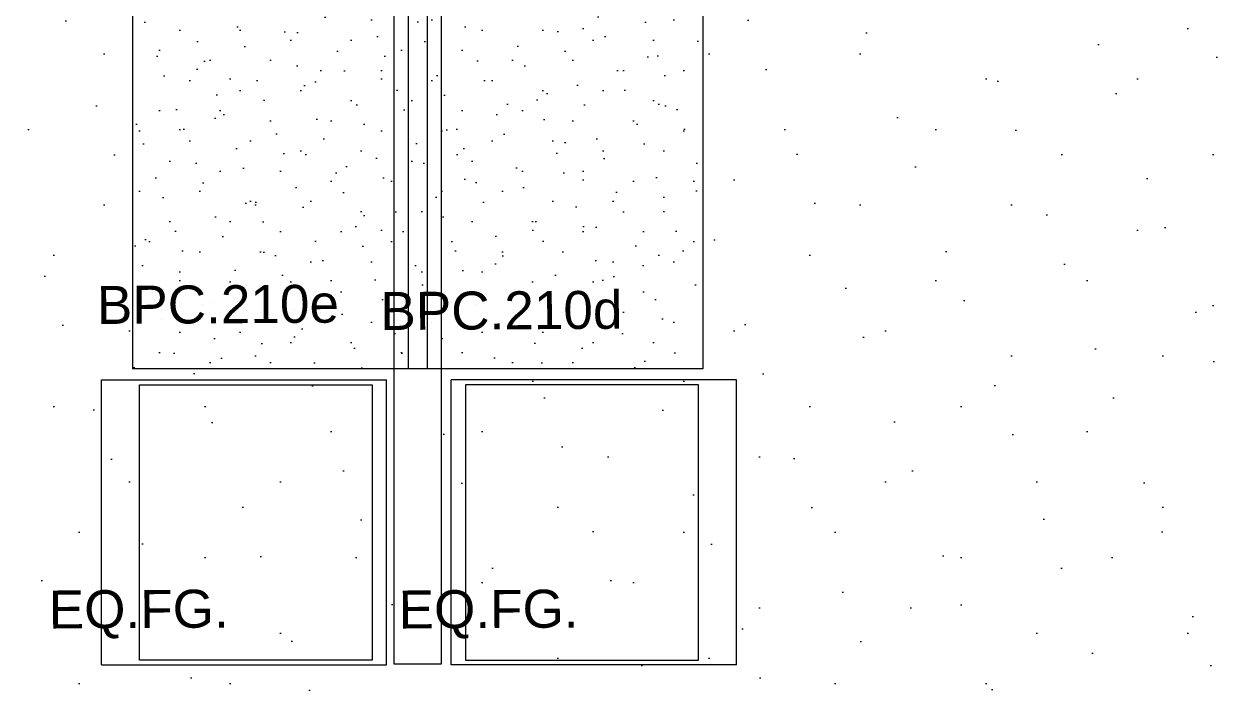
# Model space of a CAD drawing. Header units: metres. Extents: x -77.1 to 22, y -70.6 to -27.7.
# Drawn here: x -49.224 to -46.689, y -35.578 to -34.174 of the extents above; entities that cross this region are included whole.
import ezdxf

# ---------------------------------------------------------------- set-up
doc = ezdxf.new("R2010")
doc.units = ezdxf.units.M
doc.header["$MEASUREMENT"] = 0
doc.linetypes.add('Wipeout_Contour', pattern=[1, 0, -1])
for name, color, linetype in [('COTAS EXECUTIVO.EXEC', 7, 'Continuous'), ('NOTAS BANCADAS', 7, 'Continuous'), ('PAREDE CONSTRUIR', 7, 'Continuous')]:
    doc.layers.add(name, color=color, linetype=linetype)
for name, color, linetype, lineweight, true_color in [('COTAS EXECUTIVO.EXEC_Caneta_No__25', 7, 'Continuous', 13, 0x982312), ('EQUIPAMENTOS.ARQ_Caneta_No__13', 7, 'Continuous', 0, 0xaaaaaa), ('LAJES.EST_Caneta_No__18', 7, 'Continuous', 0, 0xdfdfdf), ('LOUCAS-METAIS.ARQ_Caneta_No__13', 7, 'Continuous', 0, 0xaaaaaa), ('LOUCAS-METAIS.ARQ_Caneta_No__16', 7, 'Continuous', 0, 0xc9c9c9)]:
    doc.layers.add(name, color=color, linetype=linetype, lineweight=lineweight, true_color=true_color)
for name, color, linetype, lineweight in [('LAJES.EST_Caneta_No__96', 252, 'Continuous', 0), ('NOTAS BANCADAS_Caneta_No__99', 7, 'Continuous', 20), ('PAREDE CONSTRUIR_Caneta_No__241', 7, 'Continuous', 13)]:
    doc.layers.add(name, color=color, linetype=linetype, lineweight=lineweight)
doc.styles.add('ESTILO_GERADO_1', font='arial.ttf')
doc.dimstyles.new('ESTILO_GERADO__1', dxfattribs={"dimtxt": 0.1, "dimasz": 0.0475, "dimexe": 0.18, "dimexo": 0.1, "dimgap": 0, "dimtad": 1, "dimtih": 1, "dimtoh": 1, "dimzin": 0, "dimdsep": 46, "dimtxsty": 'ESTILO_GERADO_1', "dimblk": 'ARROWHEAD_11', "dimblk1": 'ARROWHEAD_11', "dimblk2": 'ARROWHEAD_11', "dimcen": 0.09, "dimclrd": 256, "dimclre": 256, "dimclrt": 256, "dimadec": 0, "dimazin": 0, "dimtfac": 1, "dimtdec": 4, "dimtmove": 0, "dimatfit": 3, "dimfxl": 0, "dimtolj": 1, "dimtzin": 0, "dimarcsym": 0})
doc.dimstyles.new('ESTILO_GERADO__16', dxfattribs={"dimtxt": 0.1, "dimasz": 0.0475, "dimexe": 0.18, "dimexo": 1.170922, "dimgap": 0, "dimtad": 1, "dimzin": 0, "dimdsep": 46, "dimtxsty": 'ESTILO_GERADO_1', "dimblk": 'ARROWHEAD_11', "dimblk1": 'ARROWHEAD_11', "dimblk2": 'ARROWHEAD_11', "dimcen": 0.09, "dimclrd": 256, "dimclre": 256, "dimclrt": 256, "dimadec": 0, "dimazin": 0, "dimtfac": 1, "dimtdec": 4, "dimtmove": 0, "dimatfit": 3, "dimfxl": 0, "dimtolj": 1, "dimtzin": 0, "dimarcsym": 0})
doc.dimstyles.new('ESTILO_GERADO__24', dxfattribs={"dimtxt": 0.1, "dimasz": 0.0475, "dimexe": 0.18, "dimexo": 1.150023, "dimgap": 0, "dimtad": 1, "dimtih": 1, "dimtoh": 1, "dimzin": 0, "dimdsep": 46, "dimtxsty": 'ESTILO_GERADO_1', "dimblk": 'ARROWHEAD_11', "dimblk1": 'ARROWHEAD_11', "dimblk2": 'ARROWHEAD_11', "dimcen": 0.09, "dimclrd": 256, "dimclre": 256, "dimclrt": 256, "dimadec": 0, "dimazin": 0, "dimtfac": 1, "dimtdec": 4, "dimtmove": 0, "dimatfit": 3, "dimfxl": 0, "dimtolj": 1, "dimtzin": 0, "dimarcsym": 0})
pattern_1 = [(45, (0, 0.2), (-0.06363961, 0.06363961), [0, -0.06, 0, -0.09]), (110, (0.2, 0.2), (0.08457234, 0.03078181), [0, -0.044, 0, -0.076])]

# ---------------------------------------------------------------- blocks, each defined once
blk = doc.blocks.new('Cooktop + Oven Built-in 26')
at = {"layer": 'EQUIPAMENTOS.ARQ_Caneta_No__13', "color": 253, "linetype": 'Continuous', "lineweight": 0, "true_color": 0xaaaaaa}
for p, q in [((0, 0.6), (0.6, 0.6)), ((0, 0), (0, 0.6)), ((0.6, 0), (0.6, 0.6)), ((0, 0), (0.6, 0))]:
    blk.add_line(p, q, dxfattribs=at)
at = {"layer": 'EQUIPAMENTOS.ARQ_Caneta_No__13', "color": 253, "linetype": 'Continuous', "lineweight": 0, "true_color": 0xaaaaaa, "flags": 128}
blk.add_lwpolyline([(0.01, 0.08), (0.59, 0.08), (0.59, 0.57), (0.01, 0.57)], close=True, dxfattribs=at)
blk = doc.blocks.new('*D562')
at = {"layer": 'COTAS EXECUTIVO.EXEC_Caneta_No__25', "linetype": 'Continuous', "lineweight": 13, "true_color": 0x982312}
for points in [[(-53.8265, -42.7026), (-53.8256, -42.7074), (-53.8229, -42.7115), (-53.8188, -42.7142), (-53.814, -42.7151), (-53.8093, -42.7142), (-53.8052, -42.7115), (-53.8025, -42.7074), (-53.8015, -42.7026), (-53.8025, -42.6979), (-53.8052, -42.6938), (-53.8093, -42.6911), (-53.814, -42.6901), (-53.8188, -42.6911), (-53.8229, -42.6938), (-53.8256, -42.6979)], [(-44.0265, -42.7026), (-44.0256, -42.7074), (-44.0229, -42.7115), (-44.0188, -42.7142), (-44.014, -42.7151), (-44.0093, -42.7142), (-44.0052, -42.7115), (-44.0025, -42.7074), (-44.0015, -42.7026), (-44.0025, -42.6979), (-44.0052, -42.6938), (-44.0093, -42.6911), (-44.014, -42.6901), (-44.0188, -42.6911), (-44.0229, -42.6938), (-44.0256, -42.6979)]]:
    blk.add_hatch(color=24, dxfattribs=at).paths.add_polyline_path(points)
at = {"layer": 'COTAS EXECUTIVO.EXEC_Caneta_No__25', "color": 24, "linetype": 'Continuous', "lineweight": 13, "true_color": 0x982312}
for p, q in [((-53.814, -42.6901), (-53.814, -42.6026)), ((-44.014, -42.6901), (-44.014, -42.6026)), ((-53.839, -42.7026), (-53.8265, -42.7026)), ((-53.814, -42.7495), (-53.814, -42.7151)), ((-53.8015, -42.7026), (-44.0265, -42.7026)), ((-44.014, -42.7495), (-44.014, -42.7151)), ((-44.0015, -42.7026), (-43.989, -42.7026))]:
    blk.add_line(p, q, dxfattribs=at)
for centre in [(-53.814, -42.7026), (-44.014, -42.7026)]:
    blk.add_circle(centre, 0.0125, dxfattribs=at)
at = {"layer": 'COTAS EXECUTIVO.EXEC_Caneta_No__25', "color": 24, "lineweight": 13, "true_color": 0x982312, "insert": (-49.0475, -42.6826), "char_height": 0.1, "attachment_point": 7, "style": 'ESTILO_GERADO_1'}
blk.add_mtext('\\A1;{\\pql;\\fArial|b0|i0|c0|p0;\\W1.000000;9,80}', dxfattribs=at)
blk = doc.blocks.new('ARROWHEAD_11')
at = {"color": 0, "linetype": 'Continuous', "lineweight": 0}
blk.add_line((0, 0), (-1, 0), dxfattribs=at)
at = {"color": 0, "linetype": 'Continuous', "lineweight": 0, "const_width": 0.25, "flags": 128}
blk.add_lwpolyline([(-0.125, 0, 1), (0.125, 0, 1)], format="xyb", close=True, dxfattribs=at)
blk = doc.blocks.new('*D633')
at = {"layer": 'COTAS EXECUTIVO.EXEC_Caneta_No__25', "linetype": 'Continuous', "lineweight": 13, "true_color": 0x982312}
for points in [[(-51.0865, -32.0279), (-51.0856, -32.0327), (-51.0829, -32.0367), (-51.0788, -32.0394), (-51.074, -32.0404), (-51.0693, -32.0394), (-51.0652, -32.0367), (-51.0625, -32.0327), (-51.0615, -32.0279), (-51.0625, -32.0231), (-51.0652, -32.019), (-51.0693, -32.0163), (-51.074, -32.0154), (-51.0788, -32.0163), (-51.0829, -32.019), (-51.0856, -32.0231)], [(-46.0265, -32.0279), (-46.0256, -32.0327), (-46.0229, -32.0367), (-46.0188, -32.0394), (-46.014, -32.0404), (-46.0093, -32.0394), (-46.0052, -32.0367), (-46.0025, -32.0327), (-46.0015, -32.0279), (-46.0025, -32.0231), (-46.0052, -32.019), (-46.0093, -32.0163), (-46.014, -32.0154), (-46.0188, -32.0163), (-46.0229, -32.019), (-46.0256, -32.0231)]]:
    blk.add_hatch(color=24, dxfattribs=at).paths.add_polyline_path(points)
at = {"layer": 'COTAS EXECUTIVO.EXEC_Caneta_No__25', "color": 24, "linetype": 'Continuous', "lineweight": 13, "true_color": 0x982312}
for p, q in [((-51.074, -32.0154), (-51.074, -31.981)), ((-46.014, -32.0154), (-46.014, -31.981)), ((-51.074, -32.1279), (-51.074, -32.0404)), ((-51.0615, -32.0279), (-46.0265, -32.0279)), ((-46.014, -32.1279), (-46.014, -32.0404)), ((-46.0015, -32.0279), (-45.989, -32.0279))]:
    blk.add_line(p, q, dxfattribs=at)
for centre in [(-51.074, -32.0279), (-46.014, -32.0279)]:
    blk.add_circle(centre, 0.0125, dxfattribs=at)
at = {"layer": 'COTAS EXECUTIVO.EXEC_Caneta_No__25', "color": 24, "lineweight": 13, "true_color": 0x982312, "insert": (-48.6775, -32.0079), "char_height": 0.1, "attachment_point": 7, "style": 'ESTILO_GERADO_1'}
blk.add_mtext('\\A1;{\\pql;\\fArial|b0|i0|c0|p0;\\W1.000000;5,06}', dxfattribs=at)
blk = doc.blocks.new('*D649')
at = {"layer": 'COTAS EXECUTIVO.EXEC_Caneta_No__25', "linetype": 'Continuous', "lineweight": 13, "true_color": 0x982312}
for points in [[(-43.1378, -32.7997), (-43.1369, -32.8045), (-43.1342, -32.8085), (-43.1301, -32.8112), (-43.1253, -32.8122), (-43.1205, -32.8112), (-43.1165, -32.8085), (-43.1138, -32.8045), (-43.1128, -32.7997), (-43.1138, -32.7949), (-43.1165, -32.7909), (-43.1205, -32.7881), (-43.1253, -32.7872), (-43.1301, -32.7881), (-43.1342, -32.7909), (-43.1369, -32.7949)], [(-43.1378, -34.9009), (-43.1369, -34.9057), (-43.1342, -34.9098), (-43.1301, -34.9125), (-43.1253, -34.9134), (-43.1205, -34.9125), (-43.1165, -34.9098), (-43.1138, -34.9057), (-43.1128, -34.9009), (-43.1138, -34.8961), (-43.1165, -34.8921), (-43.1205, -34.8894), (-43.1253, -34.8884), (-43.1301, -34.8894), (-43.1342, -34.8921), (-43.1369, -34.8961)]]:
    blk.add_hatch(color=24, dxfattribs=at).paths.add_polyline_path(points)
at = {"layer": 'COTAS EXECUTIVO.EXEC_Caneta_No__25', "color": 24, "linetype": 'Continuous', "lineweight": 13, "true_color": 0x982312}
for p, q in [((-43.1378, -32.7997), (-44.2963, -32.7997)), ((-43.0785, -32.7997), (-43.1128, -32.7997)), ((-43.1253, -34.8884), (-43.1253, -32.8122)), ((-43.1378, -34.9009), (-44.2963, -34.9009)), ((-43.0785, -34.9009), (-43.1128, -34.9009))]:
    blk.add_line(p, q, dxfattribs=at)
for centre in [(-43.1253, -32.7997), (-43.1253, -34.9009)]:
    blk.add_circle(centre, 0.0125, dxfattribs=at)
at = {"layer": 'COTAS EXECUTIVO.EXEC_Caneta_No__25', "color": 24, "lineweight": 13, "true_color": 0x982312, "char_height": 0.1, "attachment_point": 7, "rotation": 90, "style": 'ESTILO_GERADO_1'}
for s, insert in [('\\A1;{\\pql;\\fArial|b0|i0|c0|p0;\\W1.000000;0,20}', (-43.1453, -33.0791)), ('\\A1;{\\pql;\\fArial|b0|i0|c0|p0;\\W1.000000;2,10}', (-43.1453, -34.1172))]:
    blk.add_mtext(s, dxfattribs=dict(at, insert=insert))
blk = doc.blocks.new('*D718')
at = {"layer": 'COTAS EXECUTIVO.EXEC_Caneta_No__25', "linetype": 'Continuous', "lineweight": 13, "true_color": 0x982312}
for points in [[(-53.8265, -37.9218), (-53.8256, -37.9266), (-53.8229, -37.9306), (-53.8188, -37.9333), (-53.814, -37.9343), (-53.8093, -37.9333), (-53.8052, -37.9306), (-53.8025, -37.9266), (-53.8015, -37.9218), (-53.8025, -37.917), (-53.8052, -37.9129), (-53.8093, -37.9102), (-53.814, -37.9093), (-53.8188, -37.9102), (-53.8229, -37.9129), (-53.8256, -37.917)], [(-45.7065, -37.9218), (-45.7056, -37.9266), (-45.7029, -37.9306), (-45.6988, -37.9333), (-45.694, -37.9343), (-45.6893, -37.9333), (-45.6852, -37.9306), (-45.6825, -37.9266), (-45.6815, -37.9218), (-45.6825, -37.917), (-45.6852, -37.9129), (-45.6893, -37.9102), (-45.694, -37.9093), (-45.6988, -37.9102), (-45.7029, -37.9129), (-45.7056, -37.917)]]:
    blk.add_hatch(color=24, dxfattribs=at).paths.add_polyline_path(points)
at = {"layer": 'COTAS EXECUTIVO.EXEC_Caneta_No__25', "color": 24, "linetype": 'Continuous', "lineweight": 13, "true_color": 0x982312}
for p, q in [((-53.814, -37.9093), (-53.814, -36.7718)), ((-45.694, -37.9093), (-45.694, -36.7718)), ((-53.839, -37.9218), (-53.8265, -37.9218)), ((-53.8015, -37.9218), (-45.7065, -37.9218)), ((-53.814, -37.9687), (-53.814, -37.9343)), ((-45.694, -37.9687), (-45.694, -37.9343))]:
    blk.add_line(p, q, dxfattribs=at)
for centre in [(-53.814, -37.9218), (-45.694, -37.9218)]:
    blk.add_circle(centre, 0.0125, dxfattribs=at)
at = {"layer": 'COTAS EXECUTIVO.EXEC_Caneta_No__25', "color": 24, "lineweight": 13, "true_color": 0x982312, "char_height": 0.1, "attachment_point": 7, "style": 'ESTILO_GERADO_1'}
for s, insert in [('\\A1;{\\pql;\\fArial|b0|i0|c0|p0;\\W1.000000;8,12}', (-50.021, -37.9018)), ('\\A1;{\\pql;\\fArial|b0|i0|c0|p0;\\W1.000000;0,20}', (-45.9735, -37.9018))]:
    blk.add_mtext(s, dxfattribs=dict(at, insert=insert))
blk = doc.blocks.new('Rótulo_80_7', base_point=(-48.3624, -34.7143))
at = {"layer": 'NOTAS BANCADAS_Caneta_No__99', "color": 7, "lineweight": 20, "insert": (-48.1072, -34.7362), "char_height": 0.08, "attachment_point": 2, "rotation": 0.323, "style": 'ESTILO_GERADO_1'}
blk.add_mtext('\\A1;{\\pqc;\\pt0,99;\\fArial|b0|i0|c0|p0;\\W1.000000;BPC.210d\\fArial|b0|i0|c0|p0;\\W1.000000;\\A1{\\H.66x;\\S^  ;}\\fArial|b0|i0|c0|p0;\\W1.000000;\\fArial|b0|i0|c0|p0;\\W1.000000;\\A1{\\H.66x;\\S^  ;}\\fArial|b0|i0|c0|p0;\\W1.000000;\\fArial|b0|i0|c0|p0;\\W1.000000;\\fArial|b0|i0|c0|p0;\\W1.000000;\\fArial|b0|i0|c0|p0;\\W1.000000;\\fArial|b0|i0|c0|p0;\\W1.000000;\\fArial|b0|i0|c0|p0;\\W1.000000;\\fArial|b0|i0|c0|p0;\\W1.000000;\\A1{\\H.66x;\\S^  ;}\\fArial|b0|i0|c0|p0;\\W1.000000;\\fArial|b0|i0|c0|p0;\\W1.000000;\\A1{\\H.66x;\\S^  ;}\\fArial|b0|i0|c0|p0;\\W1.000000;\\fArial|b0|i0|c0|p0;\\W1.000000;\\fArial|b0|i0|c0|p0;\\W1.000000;\\fArial|b0|i0|c0|p0;\\W1.000000;\\fArial|b0|i0|c0|p0;\\W1.000000;\\fArial|b0|i0|c0|p0;\\W1.000000;\\fArial|b0|i0|c0|p0;\\W1.000000;\\A1{\\H.66x;\\S^  ;}\\fArial|b0|i0|c0|p0;\\W1.000000;\\fArial|b0|i0|c0|p0;\\W1.000000;\\A1{\\H.66x;\\S^  ;}\\fArial|b0|i0|c0|p0;\\W1.000000;\\fArial|b0|i0|c0|p0;\\W1.000000;\\fArial|b0|i0|c0|p0;\\W1.000000;\\fArial|b0|i0|c0|p0;\\W1.000000;\\fArial|b0|i0|c0|p0;\\W1.000000;\\fArial|b0|i0|c0|p0;\\W1.000000;\\fArial|b0|i0|c0|p0;\\W1.000000;\\A1{\\H.66x;\\S^  ;}\\fArial|b0|i0|c0|p0;\\W1.000000;\\fArial|b0|i0|c0|p0;\\W1.000000;\\A1{\\H.66x;\\S^  ;}\\fArial|b0|i0|c0|p0;\\W1.000000;\\fArial|b0|i0|c0|p0;\\W1.000000;\\fArial|b0|i0|c0|p0;\\W1.000000;\\fArial|b0|i0|c0|p0;\\W1.000000;\\fArial|b0|i0|c0|p0;\\W1.000000;\\fArial|b0|i0|c0|p0;\\W1.000000;\\fArial|b0|i0|c0|p0;\\W1.000000;\\A1{\\H.66x;\\S^  ;}\\fArial|b0|i0|c0|p0;\\W1.000000;\\fArial|b0|i0|c0|p0;\\W1.000000;\\A1{\\H.66x;\\S^  ;}\\fArial|b0|i0|c0|p0;\\W1.000000;\\fArial|b0|i0|c0|p0;\\W1.000000;\\fArial|b0|i0|c0|p0;\\W1.000000;\\fArial|b0|i0|c0|p0;\\W1.000000;\\fArial|b0|i0|c0|p0;\\W1.000000;\\fArial|b0|i0|c0|p0;\\W1.000000;\\fArial|b0|i0|c0|p0;\\W1.000000;\\A1{\\H.66x;\\S^  ;}\\fArial|b0|i0|c0|p0;\\W1.000000;}', dxfattribs=at)
blk = doc.blocks.new('Rótulo_87_7', base_point=(-48.9589, -34.7015))
at = {"layer": 'NOTAS BANCADAS_Caneta_No__99', "color": 7, "lineweight": 20, "insert": (-48.7037, -34.7234), "char_height": 0.08, "attachment_point": 2, "rotation": 0.323, "style": 'ESTILO_GERADO_1'}
blk.add_mtext('\\A1;{\\pqc;\\pt0,99;\\fArial|b0|i0|c0|p0;\\W1.000000;BPC.210e\\fArial|b0|i0|c0|p0;\\W1.000000;\\A1{\\H.66x;\\S^  ;}\\fArial|b0|i0|c0|p0;\\W1.000000;\\fArial|b0|i0|c0|p0;\\W1.000000;\\A1{\\H.66x;\\S^  ;}\\fArial|b0|i0|c0|p0;\\W1.000000;\\fArial|b0|i0|c0|p0;\\W1.000000;\\fArial|b0|i0|c0|p0;\\W1.000000;\\fArial|b0|i0|c0|p0;\\W1.000000;\\fArial|b0|i0|c0|p0;\\W1.000000;\\fArial|b0|i0|c0|p0;\\W1.000000;\\fArial|b0|i0|c0|p0;\\W1.000000;\\A1{\\H.66x;\\S^  ;}\\fArial|b0|i0|c0|p0;\\W1.000000;\\fArial|b0|i0|c0|p0;\\W1.000000;\\A1{\\H.66x;\\S^  ;}\\fArial|b0|i0|c0|p0;\\W1.000000;\\fArial|b0|i0|c0|p0;\\W1.000000;\\fArial|b0|i0|c0|p0;\\W1.000000;\\fArial|b0|i0|c0|p0;\\W1.000000;\\fArial|b0|i0|c0|p0;\\W1.000000;\\fArial|b0|i0|c0|p0;\\W1.000000;\\fArial|b0|i0|c0|p0;\\W1.000000;\\A1{\\H.66x;\\S^  ;}\\fArial|b0|i0|c0|p0;\\W1.000000;\\fArial|b0|i0|c0|p0;\\W1.000000;\\A1{\\H.66x;\\S^  ;}\\fArial|b0|i0|c0|p0;\\W1.000000;\\fArial|b0|i0|c0|p0;\\W1.000000;\\fArial|b0|i0|c0|p0;\\W1.000000;\\fArial|b0|i0|c0|p0;\\W1.000000;\\fArial|b0|i0|c0|p0;\\W1.000000;\\fArial|b0|i0|c0|p0;\\W1.000000;\\fArial|b0|i0|c0|p0;\\W1.000000;\\A1{\\H.66x;\\S^  ;}\\fArial|b0|i0|c0|p0;\\W1.000000;\\fArial|b0|i0|c0|p0;\\W1.000000;\\A1{\\H.66x;\\S^  ;}\\fArial|b0|i0|c0|p0;\\W1.000000;\\fArial|b0|i0|c0|p0;\\W1.000000;\\fArial|b0|i0|c0|p0;\\W1.000000;\\fArial|b0|i0|c0|p0;\\W1.000000;\\fArial|b0|i0|c0|p0;\\W1.000000;\\fArial|b0|i0|c0|p0;\\W1.000000;\\fArial|b0|i0|c0|p0;\\W1.000000;\\A1{\\H.66x;\\S^  ;}\\fArial|b0|i0|c0|p0;\\W1.000000;\\fArial|b0|i0|c0|p0;\\W1.000000;\\A1{\\H.66x;\\S^  ;}\\fArial|b0|i0|c0|p0;\\W1.000000;\\fArial|b0|i0|c0|p0;\\W1.000000;\\fArial|b0|i0|c0|p0;\\W1.000000;\\fArial|b0|i0|c0|p0;\\W1.000000;\\fArial|b0|i0|c0|p0;\\W1.000000;\\fArial|b0|i0|c0|p0;\\W1.000000;\\fArial|b0|i0|c0|p0;\\W1.000000;\\A1{\\H.66x;\\S^  ;}\\fArial|b0|i0|c0|p0;\\W1.000000;}', dxfattribs=at)
blk = doc.blocks.new('Rótulo_92_7', base_point=(-49.0614, -35.3429))
at = {"layer": 'NOTAS BANCADAS_Caneta_No__99', "color": 7, "lineweight": 20, "insert": (-48.8704, -35.3651), "char_height": 0.08, "attachment_point": 2, "rotation": 0.323, "style": 'ESTILO_GERADO_1'}
blk.add_mtext('\\A1;{\\pqc;\\pt0,99;\\fArial|b0|i0|c0|p0;\\W1.000000;EQ.FG.\\fArial|b0|i0|c0|p0;\\W1.000000;\\A1{\\H.66x;\\S^  ;}\\fArial|b0|i0|c0|p0;\\W1.000000;\\fArial|b0|i0|c0|p0;\\W1.000000;\\A1{\\H.66x;\\S^  ;}\\fArial|b0|i0|c0|p0;\\W1.000000;\\fArial|b0|i0|c0|p0;\\W1.000000;\\fArial|b0|i0|c0|p0;\\W1.000000;\\fArial|b0|i0|c0|p0;\\W1.000000;\\fArial|b0|i0|c0|p0;\\W1.000000;\\fArial|b0|i0|c0|p0;\\W1.000000;\\fArial|b0|i0|c0|p0;\\W1.000000;\\A1{\\H.66x;\\S^  ;}\\fArial|b0|i0|c0|p0;\\W1.000000;\\fArial|b0|i0|c0|p0;\\W1.000000;\\A1{\\H.66x;\\S^  ;}\\fArial|b0|i0|c0|p0;\\W1.000000;\\fArial|b0|i0|c0|p0;\\W1.000000;\\fArial|b0|i0|c0|p0;\\W1.000000;\\fArial|b0|i0|c0|p0;\\W1.000000;\\fArial|b0|i0|c0|p0;\\W1.000000;\\fArial|b0|i0|c0|p0;\\W1.000000;\\fArial|b0|i0|c0|p0;\\W1.000000;\\A1{\\H.66x;\\S^  ;}\\fArial|b0|i0|c0|p0;\\W1.000000;\\fArial|b0|i0|c0|p0;\\W1.000000;\\A1{\\H.66x;\\S^  ;}\\fArial|b0|i0|c0|p0;\\W1.000000;\\fArial|b0|i0|c0|p0;\\W1.000000;\\fArial|b0|i0|c0|p0;\\W1.000000;\\fArial|b0|i0|c0|p0;\\W1.000000;\\fArial|b0|i0|c0|p0;\\W1.000000;\\fArial|b0|i0|c0|p0;\\W1.000000;\\fArial|b0|i0|c0|p0;\\W1.000000;\\A1{\\H.66x;\\S^  ;}\\fArial|b0|i0|c0|p0;\\W1.000000;\\fArial|b0|i0|c0|p0;\\W1.000000;\\A1{\\H.66x;\\S^  ;}\\fArial|b0|i0|c0|p0;\\W1.000000;\\fArial|b0|i0|c0|p0;\\W1.000000;\\fArial|b0|i0|c0|p0;\\W1.000000;\\fArial|b0|i0|c0|p0;\\W1.000000;\\fArial|b0|i0|c0|p0;\\W1.000000;\\fArial|b0|i0|c0|p0;\\W1.000000;\\fArial|b0|i0|c0|p0;\\W1.000000;\\A1{\\H.66x;\\S^  ;}\\fArial|b0|i0|c0|p0;\\W1.000000;\\fArial|b0|i0|c0|p0;\\W1.000000;\\A1{\\H.66x;\\S^  ;}\\fArial|b0|i0|c0|p0;\\W1.000000;\\fArial|b0|i0|c0|p0;\\W1.000000;\\fArial|b0|i0|c0|p0;\\W1.000000;\\fArial|b0|i0|c0|p0;\\W1.000000;\\fArial|b0|i0|c0|p0;\\W1.000000;\\fArial|b0|i0|c0|p0;\\W1.000000;\\fArial|b0|i0|c0|p0;\\W1.000000;\\A1{\\H.66x;\\S^  ;}\\fArial|b0|i0|c0|p0;\\W1.000000;}', dxfattribs=at)
blk = doc.blocks.new('Rótulo_93_7', base_point=(-48.3252, -35.3429))
at = {"layer": 'NOTAS BANCADAS_Caneta_No__99', "color": 7, "lineweight": 20, "insert": (-48.1342, -35.3651), "char_height": 0.08, "attachment_point": 2, "rotation": 0.323, "style": 'ESTILO_GERADO_1'}
blk.add_mtext('\\A1;{\\pqc;\\pt0,99;\\fArial|b0|i0|c0|p0;\\W1.000000;EQ.FG.\\fArial|b0|i0|c0|p0;\\W1.000000;\\A1{\\H.66x;\\S^  ;}\\fArial|b0|i0|c0|p0;\\W1.000000;\\fArial|b0|i0|c0|p0;\\W1.000000;\\A1{\\H.66x;\\S^  ;}\\fArial|b0|i0|c0|p0;\\W1.000000;\\fArial|b0|i0|c0|p0;\\W1.000000;\\fArial|b0|i0|c0|p0;\\W1.000000;\\fArial|b0|i0|c0|p0;\\W1.000000;\\fArial|b0|i0|c0|p0;\\W1.000000;\\fArial|b0|i0|c0|p0;\\W1.000000;\\fArial|b0|i0|c0|p0;\\W1.000000;\\A1{\\H.66x;\\S^  ;}\\fArial|b0|i0|c0|p0;\\W1.000000;\\fArial|b0|i0|c0|p0;\\W1.000000;\\A1{\\H.66x;\\S^  ;}\\fArial|b0|i0|c0|p0;\\W1.000000;\\fArial|b0|i0|c0|p0;\\W1.000000;\\fArial|b0|i0|c0|p0;\\W1.000000;\\fArial|b0|i0|c0|p0;\\W1.000000;\\fArial|b0|i0|c0|p0;\\W1.000000;\\fArial|b0|i0|c0|p0;\\W1.000000;\\fArial|b0|i0|c0|p0;\\W1.000000;\\A1{\\H.66x;\\S^  ;}\\fArial|b0|i0|c0|p0;\\W1.000000;\\fArial|b0|i0|c0|p0;\\W1.000000;\\A1{\\H.66x;\\S^  ;}\\fArial|b0|i0|c0|p0;\\W1.000000;\\fArial|b0|i0|c0|p0;\\W1.000000;\\fArial|b0|i0|c0|p0;\\W1.000000;\\fArial|b0|i0|c0|p0;\\W1.000000;\\fArial|b0|i0|c0|p0;\\W1.000000;\\fArial|b0|i0|c0|p0;\\W1.000000;\\fArial|b0|i0|c0|p0;\\W1.000000;\\A1{\\H.66x;\\S^  ;}\\fArial|b0|i0|c0|p0;\\W1.000000;\\fArial|b0|i0|c0|p0;\\W1.000000;\\A1{\\H.66x;\\S^  ;}\\fArial|b0|i0|c0|p0;\\W1.000000;\\fArial|b0|i0|c0|p0;\\W1.000000;\\fArial|b0|i0|c0|p0;\\W1.000000;\\fArial|b0|i0|c0|p0;\\W1.000000;\\fArial|b0|i0|c0|p0;\\W1.000000;\\fArial|b0|i0|c0|p0;\\W1.000000;\\fArial|b0|i0|c0|p0;\\W1.000000;\\A1{\\H.66x;\\S^  ;}\\fArial|b0|i0|c0|p0;\\W1.000000;\\fArial|b0|i0|c0|p0;\\W1.000000;\\A1{\\H.66x;\\S^  ;}\\fArial|b0|i0|c0|p0;\\W1.000000;\\fArial|b0|i0|c0|p0;\\W1.000000;\\fArial|b0|i0|c0|p0;\\W1.000000;\\fArial|b0|i0|c0|p0;\\W1.000000;\\fArial|b0|i0|c0|p0;\\W1.000000;\\fArial|b0|i0|c0|p0;\\W1.000000;\\fArial|b0|i0|c0|p0;\\W1.000000;\\A1{\\H.66x;\\S^  ;}\\fArial|b0|i0|c0|p0;\\W1.000000;}', dxfattribs=at)

msp = doc.modelspace()

# ---------------------------------------------------------------- hatches: boundary and pattern name
at = {"layer": 'LAJES.EST_Caneta_No__96', "linetype": 'Continuous', "lineweight": 0}
h = msp.add_hatch(dxfattribs=at)
h.set_pattern_fill('Haie_OD_0007', color=252, style=0, pattern_type=2)
h.set_pattern_definition([(45, (0, 0.5), (-0.159099, 0.159099), [0, -0.15, 0, -0.225]), (110, (0.5, 0.5), (0.21143084, 0.0769545), [0, -0.11, 0, -0.19])])
h.paths.add_polyline_path([(-51.074, -37.1002), (-44.014, -37.1002), (-44.014, -32.5997), (-51.074, -32.5997)])

# ---------------------------------------------------------------- linework, layer by layer
at = {"layer": 'LOUCAS-METAIS.ARQ_Caneta_No__13', "color": 253, "linetype": 'Continuous', "lineweight": 0, "true_color": 0xaaaaaa, "flags": 128}
for points in [[(-48.996, -32.8197), (-48.996, -33.9197), (-48.996, -34.8997)], [(-47.796, -32.8197), (-47.796, -33.9197), (-47.796, -34.8997)]]:
    msp.add_lwpolyline(points, dxfattribs=at)

# ---------------------------------------------------------------- block references
at = {"layer": 'EQUIPAMENTOS.ARQ_Caneta_No__13', "color": 253, "linetype": 'Continuous', "lineweight": 0, "true_color": 0xaaaaaa, "xscale": -1, "rotation": 270}
msp.add_blockref('Cooktop + Oven Built-in 26', (-49.0614, -35.5233), dxfattribs=at)
at = {"layer": 'EQUIPAMENTOS.ARQ_Caneta_No__13', "color": 253, "linetype": 'Continuous', "lineweight": 0, "true_color": 0xaaaaaa, "rotation": 90}
msp.add_blockref('Cooktop + Oven Built-in 26', (-47.7252, -35.5233), dxfattribs=at)
at = {"layer": 'NOTAS BANCADAS', "color": 251, "linetype": 'Continuous', "lineweight": 5, "true_color": 0x6b6b6b}
for name, p in [('Rótulo_87_7', (-48.9589, -34.7015)), ('Rótulo_92_7', (-49.0614, -35.3429))]:
    msp.add_blockref(name, p, dxfattribs=at)

# ---------------------------------------------------------------- next in the draw order: wipeouts: each hides what was drawn before it
at = {"color": 254, "linetype": 'Wipeout_Contour', "lineweight": 0, "ltscale": 237.109641}
msp.add_wipeout([(-48.446, -32.7997), (-48.446, -35.5208), (-48.426, -35.5208), (-48.426, -32.7997)], dxfattribs=at).dxf.layer = 'PAREDE CONSTRUIR'

# ---------------------------------------------------------------- next in the draw order: linework, layer by layer
at = {"layer": 'PAREDE CONSTRUIR_Caneta_No__241', "color": 7, "linetype": 'Continuous', "lineweight": 13, "flags": 128}
msp.add_lwpolyline([(-48.446, -32.7997), (-48.446, -35.5208)], dxfattribs=at)

# ---------------------------------------------------------------- next in the draw order: wipeouts: each hides what was drawn before it
at = {"color": 254, "linetype": 'Wipeout_Contour', "lineweight": 0, "ltscale": 236.978584}
msp.add_wipeout([(-48.426, -32.7997), (-48.426, -35.5208), (-48.366, -35.5208), (-48.366, -32.7997)], dxfattribs=at).dxf.layer = 'PAREDE CONSTRUIR'

# ---------------------------------------------------------------- next in the draw order: hatches: boundary and pattern name
at = {"layer": 'LOUCAS-METAIS.ARQ_Caneta_No__16', "linetype": 'Continuous', "lineweight": 0, "true_color": 0xc9c9c9}
h = msp.add_hatch(dxfattribs=at)
h.set_pattern_fill('Haie_OD_LEGENDA_0007', color=9, style=0, pattern_type=2)
h.set_pattern_definition(pattern_1)
h.paths.add_polyline_path([(-48.996, -33.9197), (-48.996, -34.8997), (-48.416, -34.8997), (-48.416, -33.9197)])
h = msp.add_hatch(dxfattribs=at)
h.set_pattern_fill('Haie_OD_LEGENDA_0007', color=9, style=0, pattern_type=2)
h.set_pattern_definition(pattern_1)
h.paths.add_polyline_path([(-48.416, -33.9197), (-48.416, -34.8997), (-48.396, -34.8997), (-48.396, -33.9197)])

# ---------------------------------------------------------------- next in the draw order: linework, layer by layer
at = {"layer": 'LOUCAS-METAIS.ARQ_Caneta_No__13', "color": 253, "linetype": 'Continuous', "lineweight": 0, "true_color": 0xaaaaaa, "flags": 128}
for points in [[(-48.416, -32.8197), (-48.416, -33.9197), (-48.416, -34.8997)], [(-48.416, -34.8997), (-48.996, -34.8997)], [(-48.396, -34.8997), (-48.416, -34.8997)]]:
    msp.add_lwpolyline(points, dxfattribs=at)
at = {"layer": 'PAREDE CONSTRUIR_Caneta_No__241', "color": 7, "linetype": 'Continuous', "lineweight": 13, "flags": 128}
msp.add_lwpolyline([(-48.446, -35.5208), (-48.426, -35.5208)], dxfattribs=at)

# ---------------------------------------------------------------- next in the draw order: wipeouts: each hides what was drawn before it
at = {"color": 254, "linetype": 'Wipeout_Contour', "lineweight": 0, "ltscale": 236.84818}
msp.add_wipeout([(-48.366, -32.7997), (-48.366, -35.5208), (-48.346, -35.5208), (-48.346, -32.7997)], dxfattribs=at).dxf.layer = 'PAREDE CONSTRUIR'

# ---------------------------------------------------------------- next in the draw order: hatches: boundary and pattern name
at = {"layer": 'LAJES.EST_Caneta_No__18', "linetype": 'Continuous', "lineweight": 0, "true_color": 0xdfdfdf}
h = msp.add_hatch(dxfattribs=at)
h.set_pattern_fill('Piso_Externo__0007', color=254, style=0, pattern_type=2)
h.set_pattern_definition([(45, (0, 0.6), (-0.1909188, 0.1909188), [0, -0.18, 0, -0.27]), (110, (0.6, 0.6), (0.253717, 0.09234544), [0, -0.132, 0, -0.228])])
h.paths.add_polyline_path([(-76.514, -65.1016), (-73.814, -65.1016, -0.414214), (-75.814, -67.1016), (-66.814, -67.1016, -0.414214), (-68.814, -65.1016), (-68.814, -62.301), (-68.814, -45.4002, -0.414214), (-66.514, -43.1002), (-65.914, -43.1002), (-65.914, -42.3002), (-66.514, -42.3002), (-66.514, -38.2041), (-65.114, -38.2041), (-65.114, -36.7038), (-66.514, -36.7038), (-66.514, -32.5997), (-65.114, -32.5997), (-56.714, -32.5997), (-53.814, -32.5997), (-44.014, -32.5997), (-44.014, -42.3002), (-53.814, -42.3002), (-53.814, -47.1002), (-44.014, -47.1002), (-44.014, -50.8516), (-45.6136, -50.8516), (-45.6136, -52.3506), (-44.014, -52.3506), (-44.014, -60.3006), (-48.9163, -60.3006), (-48.9163, -61.1006), (-44.3609, -61.1006), (-44.3609, -67.1016), (-44.014, -67.1016), (-41.514, -67.1016), (-41.514, -28.1016), (-41.714, -28.1016), (-41.714, -60.3006), (-43.014, -60.3006), (-43.014, -30.0016), (-66.514, -30.0016), (-66.514, -28.1016), (-76.514, -28.1016)])
h.paths.add_polyline_path([(-73.814, -45.1016), (-76.314, -45.1016), (-76.314, -43.0892), (-75.7984, -43.0908, -0.414214), (-73.8139, -45.0876)], flags=0)
h.paths.add_polyline_path([(-73.814, -45.5846, -0.009328), (-73.814, -45.6604)], flags=0)
h.paths.add_polyline_path([(-52.814, -46.3002), (-52.814, -43.1002), (-44.014, -43.1002), (-44.014, -46.3002)], flags=0)
h.paths.add_polyline_path([(-67.714, -34.1), (-76.314, -34.1), (-76.314, -32.5997), (-67.714, -32.5997)], flags=0)
at = {"layer": 'LOUCAS-METAIS.ARQ_Caneta_No__16', "linetype": 'Continuous', "lineweight": 0, "true_color": 0xc9c9c9}
h = msp.add_hatch(dxfattribs=at)
h.set_pattern_fill('Haie_OD_LEGENDA_0007', color=9, style=0, pattern_type=2)
h.set_pattern_definition(pattern_1)
h.paths.add_polyline_path([(-48.376, -34.8997), (-48.376, -33.9197), (-48.396, -33.9197), (-48.396, -34.8997)])
h = msp.add_hatch(dxfattribs=at)
h.set_pattern_fill('Haie_OD_LEGENDA_0007', color=9, style=0, pattern_type=2)
h.set_pattern_definition(pattern_1)
h.paths.add_polyline_path([(-47.796, -34.8997), (-47.796, -33.9197), (-48.376, -33.9197), (-48.376, -34.8997)])

# ---------------------------------------------------------------- next in the draw order: linework, layer by layer
at = {"layer": 'LOUCAS-METAIS.ARQ_Caneta_No__13', "color": 253, "linetype": 'Continuous', "lineweight": 0, "true_color": 0xaaaaaa, "flags": 128}
for points in [[(-48.376, -32.8197), (-48.376, -33.9197), (-48.376, -34.8997)], [(-48.376, -34.8997), (-48.396, -34.8997)], [(-47.796, -34.8997), (-48.376, -34.8997)]]:
    msp.add_lwpolyline(points, dxfattribs=at)
at = {"layer": 'PAREDE CONSTRUIR_Caneta_No__241', "color": 7, "linetype": 'Continuous', "lineweight": 13, "flags": 128}
for points in [[(-48.346, -35.5208), (-48.346, -32.7997)], [(-48.426, -35.5208), (-48.366, -35.5208)], [(-48.366, -35.5208), (-48.346, -35.5208)]]:
    msp.add_lwpolyline(points, dxfattribs=at)

# ---------------------------------------------------------------- next in the draw order: block references
at = {"layer": 'NOTAS BANCADAS', "color": 251, "linetype": 'Continuous', "lineweight": 5, "true_color": 0x6b6b6b}
for name, p in [('Rótulo_80_7', (-48.3624, -34.7143)), ('Rótulo_93_7', (-48.3252, -35.3429))]:
    msp.add_blockref(name, p, dxfattribs=at)

# ---------------------------------------------------------------- next in the draw order: dimensions: what is measured, and where the dimension line sits
at = {"layer": 'COTAS EXECUTIVO.EXEC', "color": 24, "linetype": 'Continuous', "lineweight": 13, "true_color": 0x982312}
for base, p1, p2, dimstyle, picture, middle in [((-46.014, -32.0279), (-51.074, -34.9499), (-46.014, -32.1997), 'ESTILO_GERADO__1', '*D633', (-48.548, -31.9579)), ((-44.014, -42.7026), (-53.814, -39.3176), (-44.014, -33.8003), 'ESTILO_GERADO__1', '*D562', (-48.918, -42.6326)), ((-45.694, -37.9218), (-53.814, -43.5777), (-45.694, -33.8503), 'ESTILO_GERADO__24', '*D718', (-49.8915, -37.8518))]:
    dim = msp.add_linear_dim(base=base, p1=p1, p2=p2, dimstyle=dimstyle, dxfattribs=at)
    dim.commit()
    dim.dimension.update_dxf_attribs({"geometry": picture, "text_midpoint": middle, "dimtype": 160})
dim = msp.add_linear_dim(base=(-43.1253, -32.7997), p1=(-44.854, -34.9009), p2=(-52.824, -32.7997), angle=90, dimstyle='ESTILO_GERADO__16', dxfattribs=at)
dim.commit()
dim.dimension.update_dxf_attribs({"geometry": '*D649', "text_midpoint": (-43.1953, -33.9878), "dimtype": 160, "text_rotation": 90})

doc.saveas('drawing.dxf')
